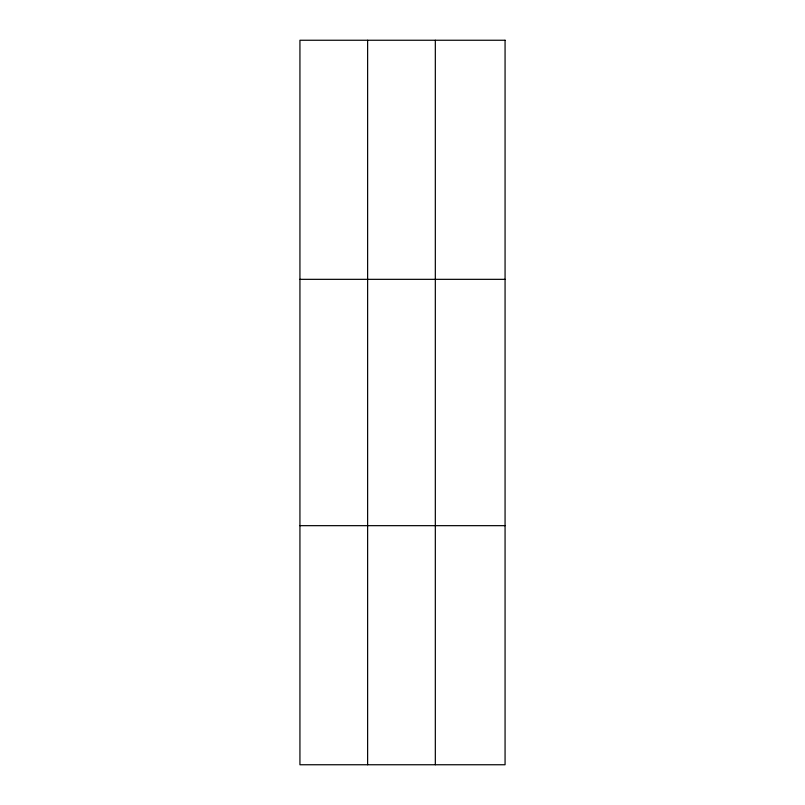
<?xml version="1.0" encoding="UTF-8"?>
<svg xmlns="http://www.w3.org/2000/svg" width="805" height="805" viewBox="0 0 805 805"><rect width="100%" height="100%" fill="white"/><g stroke="black" fill="none" stroke-linecap="round" stroke-linejoin="round"><path stroke-width="1.21" d="M367.623 764.75L367.623 40.25M435.324 764.75L435.324 40.25M299.933 279.335L505.067 279.335M299.933 525.665L505.067 525.665M505.067 40.25L505.067 764.75L299.933 764.75L299.933 40.25L505.067 40.25"/></g></svg>
